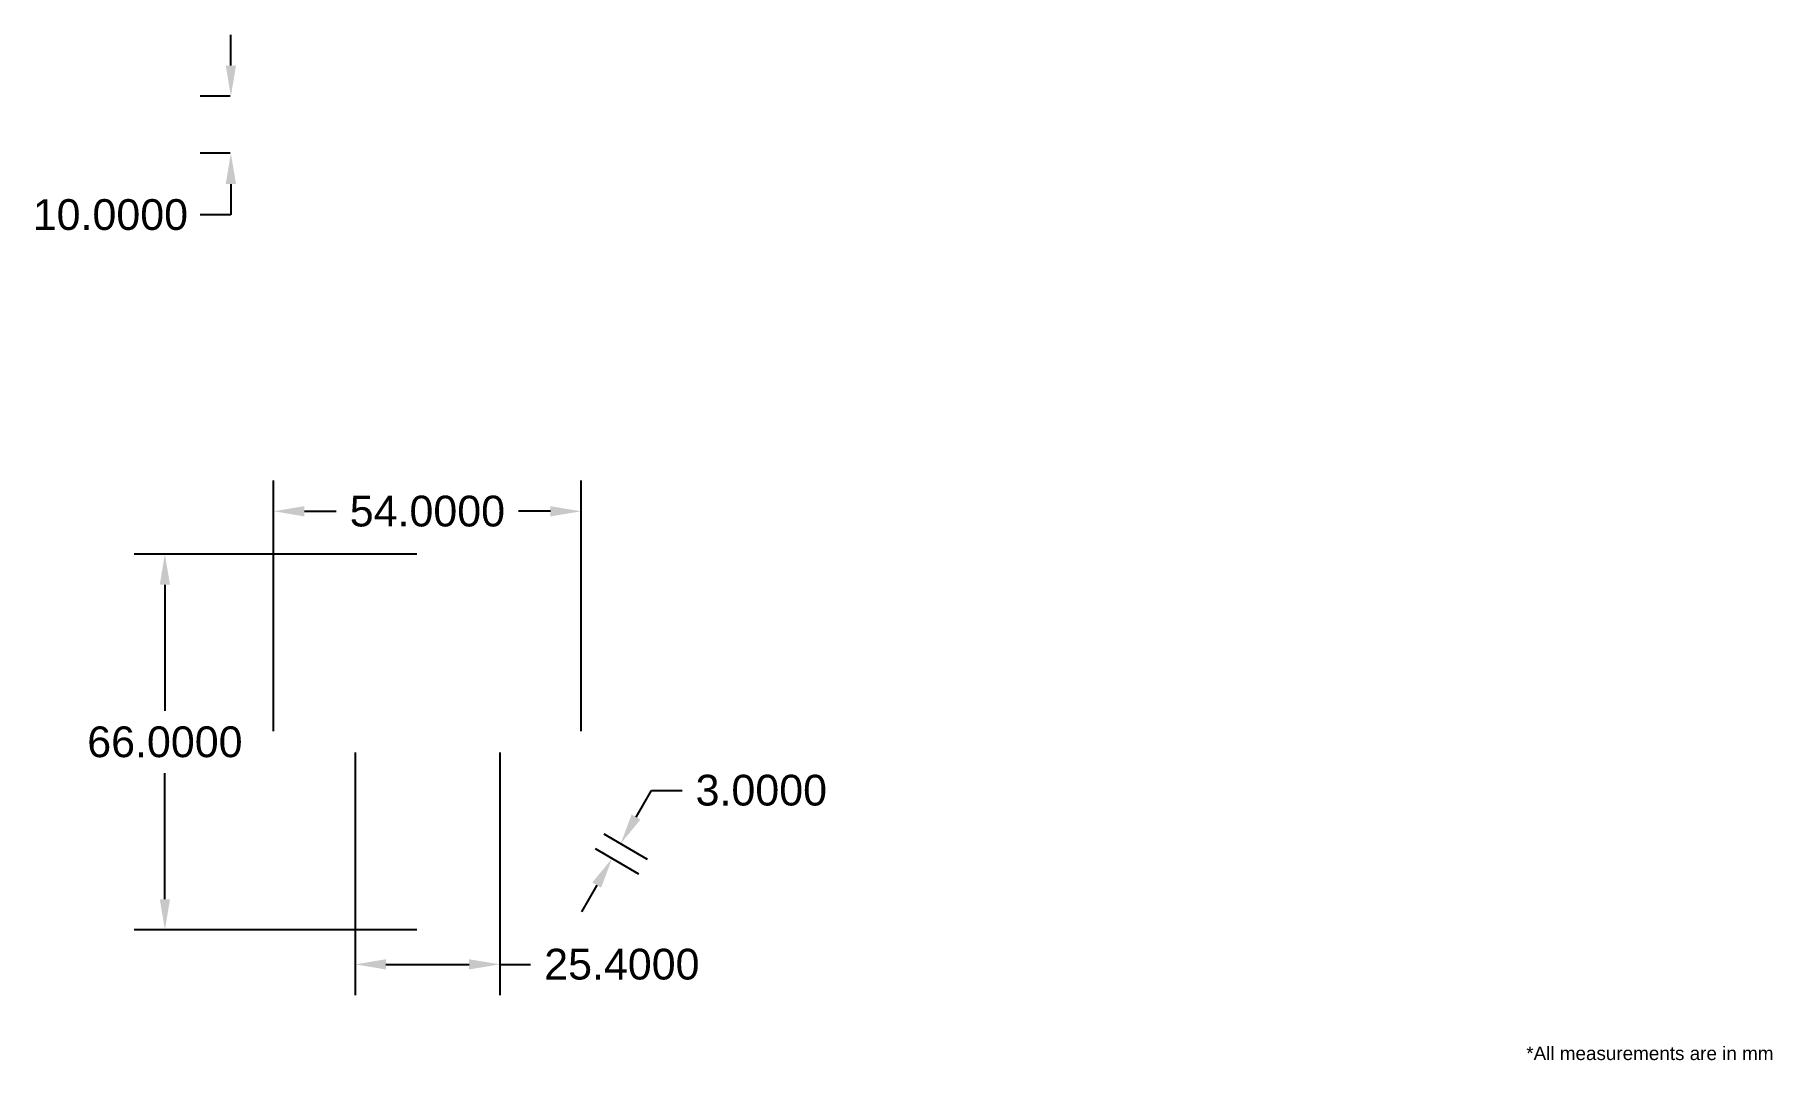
# Paper-space layout 'Layout1' of a CAD drawing. Header units: millimetres. Extents: x 0.3 to 10.4, y 0.1 to 6.1.
import ezdxf

# ---------------------------------------------------------------- set-up
doc = ezdxf.new("R2010")
doc.units = ezdxf.units.MM
doc.header["$MEASUREMENT"] = 0
doc.styles.get("Standard").update_dxf_attribs({"font": 'arial.ttf'})
doc.dimstyles.get("Standard").update_dxf_attribs({"dimtxt": 0.18, "dimasz": 0.18, "dimexe": 0.18, "dimexo": 0.0625, "dimgap": 0.09, "dimtad": 0, "dimtih": 1, "dimtoh": 1, "dimdec": 4, "dimzin": 0, "dimdsep": 46, "dimtxsty": 'Standard', "dimcen": 0.09, "dimadec": 0, "dimazin": 0, "dimtfac": 1, "dimtdec": 4, "dimtofl": 0, "dimtmove": 0, "dimatfit": 3, "dimfxl": 1, "dimtolj": 1, "dimtzin": 0, "dimarcsym": 0})

# ---------------------------------------------------------------- blocks, each defined once
blk = doc.blocks.new('*D22')
at = {"color": 0, "lineweight": -2, "transparency": 16777216}
for p, q in [((1.649, 1.996), (1.649, 3.463)), ((3.449, 1.996), (3.449, 3.463)), ((1.829, 3.283), (2.016, 3.283)), ((3.269, 3.283), (3.082, 3.283))]:
    blk.add_line(p, q, dxfattribs=at)
at = {"color": 0, "transparency": 16777216}
for points in [[(1.829, 3.313), (1.829, 3.253), (1.649, 3.283)], [(3.269, 3.313), (3.269, 3.253), (3.449, 3.283)]]:
    blk.add_solid(points, dxfattribs=at)
at = {"layer": 'Defpoints', "color": 0, "transparency": 16777216}
for p in [(3.449, 3.283), (1.649, 1.933), (3.449, 1.933)]:
    blk.add_point(p, dxfattribs=at)
at = {"color": 0, "transparency": 16777216, "insert": (2.549, 3.283), "char_height": 0.18, "attachment_point": 5}
blk.add_mtext('\\A1;54.0000', dxfattribs=at)
blk = doc.blocks.new('*D23')
at = {"color": 0, "lineweight": -2, "transparency": 16777216}
for p, q in [((1.399, 5.891), (1.399, 6.071)), ((1.395, 5.711), (1.219, 5.711)), ((1.395, 5.378), (1.219, 5.378)), ((1.399, 5.198), (1.399, 5.018)), ((1.399, 5.018), (1.219, 5.018))]:
    blk.add_line(p, q, dxfattribs=at)
at = {"color": 0, "transparency": 16777216}
for points in [[(1.369, 5.891), (1.429, 5.891), (1.399, 5.711)], [(1.369, 5.198), (1.429, 5.198), (1.399, 5.378)]]:
    blk.add_solid(points, dxfattribs=at)
at = {"layer": 'Defpoints', "color": 0, "transparency": 16777216}
for p in [(1.457, 5.711), (1.399, 5.378), (1.457, 5.378)]:
    blk.add_point(p, dxfattribs=at)
at = {"color": 0, "transparency": 16777216, "insert": (0.694, 5.018), "char_height": 0.18, "attachment_point": 5}
blk.add_mtext('\\A1;10.0000', dxfattribs=at)
blk = doc.blocks.new('*D24')
at = {"color": 0, "lineweight": -2, "transparency": 16777216}
for p, q in [((2.487, 3.033), (0.833, 3.033)), ((1.013, 2.853), (1.013, 2.115)), ((1.013, 1.013), (1.013, 1.751)), ((2.487, 0.833), (0.833, 0.833))]:
    blk.add_line(p, q, dxfattribs=at)
at = {"color": 0, "transparency": 16777216}
for points in [[(0.983, 2.853), (1.043, 2.853), (1.013, 3.033)], [(0.983, 1.013), (1.043, 1.013), (1.013, 0.833)]]:
    blk.add_solid(points, dxfattribs=at)
at = {"layer": 'Defpoints', "color": 0, "transparency": 16777216}
for p in [(2.549, 3.033), (1.013, 0.833), (2.549, 0.833)]:
    blk.add_point(p, dxfattribs=at)
at = {"color": 0, "transparency": 16777216, "insert": (1.013, 1.933), "char_height": 0.18, "attachment_point": 5}
blk.add_mtext('\\A1;66.0000', dxfattribs=at)
blk = doc.blocks.new('*D25')
at = {"color": 0, "lineweight": -2, "transparency": 16777216}
for p, q in [((2.126, 1.871), (2.126, 0.452)), ((2.973, 1.871), (2.973, 0.452)), ((2.306, 0.632), (2.793, 0.632)), ((2.973, 0.632), (3.153, 0.632))]:
    blk.add_line(p, q, dxfattribs=at)
at = {"color": 0, "transparency": 16777216}
for points in [[(2.306, 0.662), (2.306, 0.602), (2.126, 0.632)], [(2.793, 0.662), (2.793, 0.602), (2.973, 0.632)]]:
    blk.add_solid(points, dxfattribs=at)
at = {"layer": 'Defpoints', "color": 0, "transparency": 16777216}
for p in [(2.126, 1.933), (2.973, 1.933), (2.973, 0.632)]:
    blk.add_point(p, dxfattribs=at)
at = {"color": 0, "transparency": 16777216, "insert": (3.687, 0.632), "char_height": 0.18, "attachment_point": 5}
blk.add_mtext('\\A1;25.4000', dxfattribs=at)
blk = doc.blocks.new('*D26')
at = {"color": 0, "lineweight": -2, "transparency": 16777216}
for p, q in [((3.77, 1.494), (3.86, 1.65)), ((3.86, 1.65), (4.04, 1.65)), ((3.581, 1.395), (3.835, 1.248)), ((3.531, 1.309), (3.785, 1.162)), ((3.54, 1.096), (3.45, 0.94))]:
    blk.add_line(p, q, dxfattribs=at)
at = {"color": 0, "transparency": 16777216}
for points in [[(3.744, 1.509), (3.796, 1.479), (3.68, 1.338)], [(3.514, 1.111), (3.566, 1.081), (3.63, 1.252)]]:
    blk.add_solid(points, dxfattribs=at)
at = {"layer": 'Defpoints', "color": 0, "transparency": 16777216}
for p in [(3.527, 1.427), (3.477, 1.34), (3.63, 1.252)]:
    blk.add_point(p, dxfattribs=at)
at = {"color": 0, "transparency": 16777216, "insert": (4.503, 1.65), "char_height": 0.18, "attachment_point": 5}
blk.add_mtext('\\A1;3.0000', dxfattribs=at)

psp = doc.layouts.get("Layout1")

# ---------------------------------------------------------------- texts
at = {"color": 0}
psp.add_text('*All measurements are in mm', height=0.078965328, dxfattribs=at).set_placement((8.9794277, 0.071993))

# ---------------------------------------------------------------- dimensions: what is measured, and where the dimension line sits
for base, p1, p2, picture, middle in [((1.399145, 5.3779824), (1.4572304, 5.7113157), (1.4572304, 5.3779824), '*D23', (0.6943701, 5.0179824)), ((1.0127949, 0.8332063), (2.5492013, 3.0332063), (2.5492013, 0.8332063), '*D24', (1.0127949, 1.9332063))]:
    dim = psp.add_linear_dim(base=base, p1=p1, p2=p2, angle=90, dimstyle='Standard', override={"dimlfac": -30}, dxfattribs=at)
    dim.commit()
    dim.dimension.update_dxf_attribs({"geometry": picture, "text_midpoint": middle})
for base, p1, p2, picture, middle in [((3.4492013, 3.2827156), (1.6492013, 1.9332063), (3.4492013, 1.9332063), '*D22', (2.5492013, 3.2827156)), ((2.9725346, 0.6319234), (2.125868, 1.9332063), (2.9725346, 1.9332063), '*D25', (3.6873163, 0.6319234))]:
    dim = psp.add_linear_dim(base=base, p1=p1, p2=p2, dimstyle='Standard', override={"dimlfac": -30}, dxfattribs=at)
    dim.commit()
    dim.dimension.update_dxf_attribs({"geometry": picture, "text_midpoint": middle})
dim = psp.add_linear_dim(base=(3.6295845, 1.2517117), p1=(3.5268292, 1.4265076), p2=(3.4768292, 1.339905), angle=240, dimstyle='Standard', override={"dimlfac": -30}, dxfattribs=at)
dim.commit()
dim.dimension.update_dxf_attribs({"geometry": '*D26', "text_midpoint": (4.5028451, 1.6500834), "dimtype": 161})

doc.saveas('drawing.dxf')
